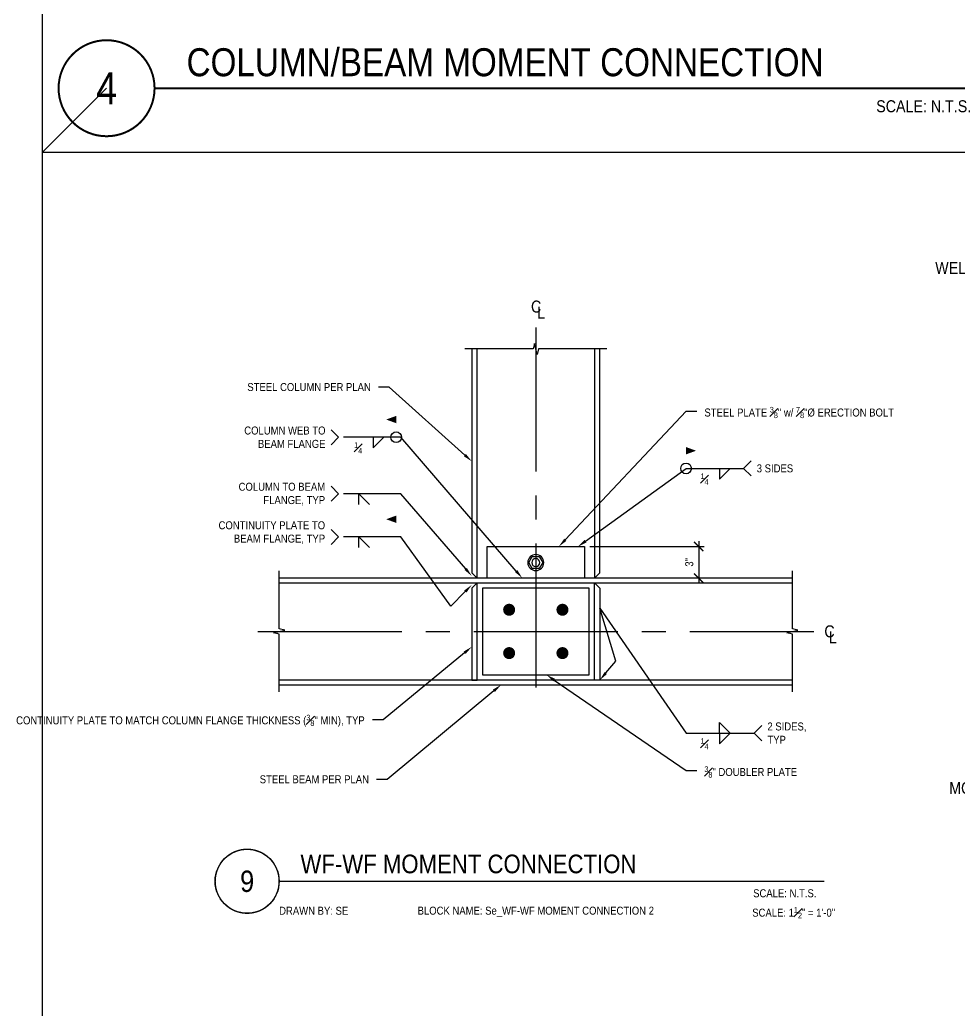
# Model space of a CAD drawing. Header units: inches. Extents: x -16404 to 14624, y -1591 to 16152.
# Drawn here: x -9130.5 to -9042.4, y 8451.6 to 8544.4 of the extents above; entities that cross this region are included whole.
import ezdxf
from ezdxf import colors
from ezdxf.entities.mleader import LeaderData, LeaderLine
from ezdxf.enums import TextEntityAlignment as Align
from ezdxf.math import Vec2, Vec3

# ---------------------------------------------------------------- set-up
doc = ezdxf.new("R2010")
doc.units = ezdxf.units.IN
doc.header["$LTSCALE"] = 24
doc.header["$MEASUREMENT"] = 0
doc.linetypes.add('CENTER2', pattern=[1.125, 0.75, -0.125, 0.125, -0.125])
doc.layers.get('0').update_dxf_attribs({"linetype": 'CONTINUOUS'})
doc.layers.get('DefPoints').update_dxf_attribs({"color": 251, "linetype": 'CONTINUOUS'})
doc.layers.add('DESIGNER COMMENTS', color=221, linetype='CONTINUOUS', plot=False)
doc.layers.add('S-ANNO-GRID-NONPLOT', color=251, linetype='CONTINUOUS', plot=False)
for name, color, linetype in [('S-ANNO-DIMS', 2, 'CONTINUOUS'), ('S-ANNO-NOTE', 4, 'CONTINUOUS'), ('S-BOLT', 2, 'CONTINUOUS'), ('S-BREAK', 2, 'CONTINUOUS'), ('S-GRID', 1, 'CENTER2'), ('S-STEEL', 4, 'CONTINUOUS')]:
    doc.layers.add(name, color=color, linetype=linetype)
doc.styles.add('Arial', font='arial.ttf', dxfattribs={"width": 0.85})
doc.dimstyles.new('DIM-8$0', dxfattribs={"dimscale": 8, "dimtxt": 0.09375, "dimasz": 0.109375, "dimexe": 0.0625, "dimexo": 0.0625, "dimgap": 0.0625, "dimtad": 1, "dimdec": 4, "dimzin": 11, "dimdsep": 46, "dimlunit": 4, "dimtxsty": 'Arial', "dimblk1": 'ARCHTICK', "dimblk2": 'ARCHTICK', "dimsah": 1, "dimcen": 0.125, "dimdle": 0.0625, "dimclrd": 256, "dimclre": 256, "dimclrt": 4, "dimadec": 0, "dimazin": 0, "dimtfac": 1, "dimtdec": 4, "dimtmove": 0, "dimatfit": 3, "dimldrblk": 'ARCHTICK', "dimfxl": 1, "dimtolj": 1, "dimtzin": 11, "dimarcsym": 0})

# ---------------------------------------------------------------- blocks, each defined once
blk = doc.blocks.new('*U283')
at = {"const_width": 0.188}
for points in [[(-4.5, 0, -1), (4.5, 0, 3.732051)], [(-4.5, 0, 1), (4.5, 0, -3.732051)]]:
    blk.add_lwpolyline(points, format="xyb", dxfattribs=at)
blk.add_lwpolyline([(4.5, 0), (82.209, 0)], dxfattribs=at)
blk.add_circle((0, 0), 4.5)
at = {"style": 'Arial', "width": 0.85}
for tag, p in [('DWG_TITLE_1', (7.5, 6.188)), ('DWG_TITLE_2', (7.5, 2.438))]:
    blk.add_attdef(tag, text='', height=2.625, dxfattribs=at).set_placement(p, align=Align.MIDDLE_LEFT)
blk.add_attdef('#', text='', height=3, dxfattribs=at).set_placement((0, 0), align=Align.MIDDLE_CENTER)
blk.add_attdef('SCALE', text='', height=1.125, dxfattribs=at).set_placement((81.084, -1.125), align=Align.TOP_RIGHT)
blk = doc.blocks.new('_Integral')
at = {"color": 0, "linetype": 'ByBlock', "lineweight": -2}
for centre, start, end in [((0.445, -0.091), 102, 168), ((-0.445, 0.091), 282, 348)]:
    blk.add_arc(centre, 0.454, start, end, dxfattribs=at)
blk = doc.blocks.new('Se_24x36_DETAILS_GRID')
for p, q in [((0, 23), (7.7674, 23)), ((0, 15.3333), (0, 23)), ((0, 0), (0, 7.6667)), ((0, 0), (0.5, 0.5)), ((0, 0), (7.7674, 0))]:
    blk.add_line(p, q)
blk = doc.blocks.new('*U135')
blk.add_lwpolyline([(-0.328, 0.568), (-0.656, 0), (-0.328, -0.568), (0.328, -0.568), (0.656, 0), (0.328, 0.568)], close=True)
for radius in [0.75, 0.375]:
    blk.add_circle((0, 0), radius)
blk = doc.blocks.new('_ARCHTICK')
at = {"color": 0, "linetype": 'ByBlock', "const_width": 0.15}
blk.add_lwpolyline([(-0.5, -0.5), (0.5, 0.5)], dxfattribs=at)
blk = doc.blocks.new('*D1102')
at = {"layer": 'DefPoints', "color": 0, "transparency": 16777216}
for p in [(-9077.553, 8495.037), (-9066.838, 8492.083), (-9066.838, 8492.083)]:
    blk.add_point(p, dxfattribs=at)
at = {"layer": 'S-ANNO-DIMS', "lineweight": -2, "transparency": 16777216}
for p, q in [((-9066.838, 8495.537), (-9066.838, 8491.583)), ((-9077.053, 8495.037), (-9066.338, 8495.037)), ((-9067.338, 8492.083), (-9067.338, 8492.083))]:
    blk.add_line(p, q, dxfattribs=at)
at = {"layer": 'S-ANNO-DIMS', "lineweight": -2, "transparency": 16777216, "xscale": 0.875, "yscale": 0.875, "zscale": 0.875}
for p, rotation in [((-9066.838, 8495.037), 90), ((-9066.838, 8492.083), 270)]:
    blk.add_blockref('_ARCHTICK', p, dxfattribs=dict(at, rotation=rotation))
at = {"layer": 'S-ANNO-DIMS', "color": 4, "transparency": 16777216, "insert": (-9067.721, 8493.56), "char_height": 0.75, "attachment_point": 5, "rotation": 90, "style": 'Arial'}
blk.add_mtext('\\A1;3"', dxfattribs=at)
blk = doc.blocks.new('*U337')
at = {"const_width": 0.125}
for points in [[(-3, 0, -1), (3, 0, 3.732051)], [(-3, 0, 1), (3, 0, -3.732051)]]:
    blk.add_lwpolyline(points, format="xyb", dxfattribs=at)
blk.add_lwpolyline([(3, 0), (54.139, 0)], dxfattribs=at)
blk.add_circle((0, 0), 3)
at = {"style": 'Arial', "width": 0.85}
for tag, p in [('DWG_TITLE_1', (5, 4.125)), ('DWG_TITLE_2', (5, 1.625))]:
    blk.add_attdef(tag, text='', height=1.75, dxfattribs=at).set_placement(p, align=Align.MIDDLE_LEFT)
blk.add_attdef('#', text='', height=2, dxfattribs=at).set_placement((0, 0), align=Align.MIDDLE_CENTER)
blk.add_attdef('SCALE', text='', height=0.75, dxfattribs=at).set_placement((53.389, -0.75), align=Align.TOP_RIGHT)
blk = doc.blocks.new('*U273')
at = {"color": 0, "linetype": 'ByBlock'}
blk.add_lwpolyline([(8.5, 0), (0.38, 0), (0.19, -0.78), (-0.19, 0.78), (-0.38, 0), (-8.5, 0)], dxfattribs=at)
blk = doc.blocks.new('*U274')
at = {"color": 0, "linetype": 'ByBlock'}
blk.add_lwpolyline([(8.5, 0), (0.38, 0), (0.19, -0.78), (-0.19, 0.78), (-0.38, 0), (-8.5, 0)], dxfattribs=at)
blk = doc.blocks.new('*U275')
at = {"color": 0, "linetype": 'ByBlock'}
blk.add_lwpolyline([(10, 0), (0.38, 0), (0.19, -0.78), (-0.19, 0.78), (-0.38, 0), (-10, 0)], dxfattribs=at)

msp = doc.modelspace()

# ---------------------------------------------------------------- linework, layer by layer
at = {"layer": 'S-ANNO-DIMS', "const_width": 0.5625}
for points in [[(-9084.89724, 8489.11376, 1), (-9084.33474, 8489.11376, 1)], [(-9079.33474, 8489.11376, -1), (-9079.89724, 8489.11376, -1)], [(-9084.89724, 8485.05126, -1), (-9084.33474, 8485.05126, -1)], [(-9079.33474, 8485.05126, 1), (-9079.89724, 8485.05126, 1)]]:
    msp.add_lwpolyline(points, format="xyb", close=True, dxfattribs=at)
at = {"layer": 'S-ANNO-GRID-NONPLOT'}
msp.add_lwpolyline([(-6513.41764, 7440), (-9128.3678, 7440), (-9128.3678, 9000), (-6513.41764, 9000)], close=True, dxfattribs=at)
at = {"layer": 'S-ANNO-NOTE'}
for points in [[(-9095.20898, 8505.28714, 0, 0, 0), (-9095.20898, 8506.94512, 0.68404, 0, 0), (-9096.14867, 8506.94512, 0, 0, 0)], [(-9068.02788, 8502.36395, 0, 0, 0), (-9068.02788, 8504.02193, 0.68404, 0, 0), (-9067.08819, 8504.02193, 0, 0, 0)], [(-9095.20898, 8495.94206, 0, 0, 0), (-9095.20898, 8497.60004, 0.68404, 0, 0), (-9096.14867, 8497.60004, 0, 0, 0)]]:
    msp.add_lwpolyline(points, format="xyseb", dxfattribs=at)
for points in [[(-9101.31111, 8504.58003), (-9100.604, 8505.28714), (-9101.31111, 8505.99425)], [(-9097.35906, 8505.28714), (-9097.35906, 8504.28714), (-9096.35906, 8505.28714)], [(-9061.92575, 8501.65685), (-9062.63286, 8502.36395), (-9061.92575, 8503.07106)], [(-9064.8778, 8502.36395), (-9064.8778, 8501.36395), (-9063.8778, 8502.36395)], [(-9101.31111, 8499.28422), (-9100.604, 8499.99133), (-9101.31111, 8500.69843)], [(-9098.70911, 8498.99133), (-9098.70911, 8499.99133), (-9097.70911, 8498.99133)], [(-9101.31111, 8495.23496), (-9100.604, 8495.94206), (-9101.31111, 8496.64917)], [(-9098.70911, 8494.94206), (-9098.70911, 8495.94206), (-9097.70911, 8494.94206)], [(-9064.8778, 8477.55223), (-9064.8778, 8478.55223), (-9063.8778, 8477.55223)], [(-9064.8778, 8477.55223), (-9064.8778, 8476.55223), (-9063.8778, 8477.55223)], [(-9060.92575, 8476.84512), (-9061.63286, 8477.55223), (-9060.92575, 8478.25934)]]:
    msp.add_lwpolyline(points, dxfattribs=at)
for centre in [(-9095.20898, 8505.28714), (-9068.02788, 8502.36395)]:
    msp.add_circle(centre, 0.5, dxfattribs=at)
at = {"layer": 'S-GRID', "color": 1, "linetype": 'CENTER2', "ltscale": 0.75}
for p, q in [((-9082.11599, 8515.56849), (-9082.11599, 8480.08251)), ((-9108.17965, 8487.08251), (-9056.05232, 8487.08251))]:
    msp.add_line(p, q, dxfattribs=at)
at = {"layer": 'S-STEEL'}
for p, q in [((-9058.05232, 8492.08251), (-9106.17966, 8492.08251)), ((-9106.17966, 8491.64501), (-9058.05232, 8491.64501)), ((-9058.05232, 8482.52001), (-9106.17966, 8482.52001)), ((-9106.17966, 8482.08251), (-9058.05232, 8482.08251))]:
    msp.add_line(p, q, dxfattribs=at)
for points in [[(-9088.11599, 8513.56849), (-9088.11599, 8492.58251), (-9087.61599, 8492.08251), (-9087.61599, 8513.56849)], [(-9076.61599, 8513.56849), (-9076.61599, 8492.08251), (-9076.11599, 8492.58251), (-9076.11599, 8513.56849)]]:
    msp.add_lwpolyline(points, dxfattribs=at)
for points in [[(-9086.67849, 8495.03688), (-9077.55349, 8495.03688), (-9077.55349, 8492.08251), (-9086.67849, 8492.08251)], [(-9087.61599, 8491.64501), (-9088.11599, 8491.14501), (-9088.11599, 8482.52001), (-9087.61599, 8482.52001)], [(-9076.61599, 8491.64501), (-9076.11599, 8491.14501), (-9076.11599, 8482.52001), (-9076.61599, 8482.52001)], [(-9087.11599, 8483.02001), (-9077.11599, 8483.02001), (-9077.11599, 8491.14501), (-9087.11599, 8491.14501)]]:
    msp.add_lwpolyline(points, close=True, dxfattribs=at)

# ---------------------------------------------------------------- block references
at = {"layer": 'S-ANNO-GRID-NONPLOT', "xscale": 12, "yscale": 12, "zscale": 12}
for p in [(-9128.3678, 8532), (-9128.3678, 8256)]:
    msp.add_blockref('Se_24x36_DETAILS_GRID', p, dxfattribs=at)
at = {"layer": 'S-ANNO-NOTE'}
for name, p, values in [('*U283', (-9122.3678, 8538), {'#': '4', 'DWG_TITLE_2': 'COLUMN/BEAM MOMENT CONNECTION ', 'SCALE': 'SCALE: N.T.S.'}), ('*U337', (-9109.18569, 8463.66613), {'#': '9', 'DWG_TITLE_2': 'WF-WF MOMENT CONNECTION', 'SCALE': 'SCALE: N.T.S.'})]:
    msp.add_blockref(name, p, dxfattribs=at).add_auto_attribs(values)
at = {"layer": 'S-BOLT', "color": 2, "xscale": -1, "rotation": 180}
msp.add_blockref('*U135', (-9082.11599, 8493.53688), dxfattribs=at)
at = {"layer": 'S-BREAK', "xscale": 0.6666666666666666, "yscale": 0.6666666666666666, "zscale": 0.6666666666666666}
msp.add_blockref('*U275', (-9082.11599, 8513.56849), dxfattribs=at)
at = {"layer": 'S-BREAK', "xscale": 0.6666666666666666, "yscale": 0.6666666666666666, "zscale": 0.6666666666666666, "rotation": 270}
for name, p in [('*U274', (-9106.17966, 8487.08251)), ('*U273', (-9058.05232, 8487.08251))]:
    msp.add_blockref(name, p, dxfattribs=at)

# ---------------------------------------------------------------- texts
at = {"layer": 'DESIGNER COMMENTS', "char_height": 0.75, "style": 'Arial'}
for s, insert, width, attachment_point in [('\\A1;DRAWN BY: SE', (-9106.1858, 8461.27879), 7.1110714, 1), ('\\A1;BLOCK NAME: Se_WF-WF MOMENT CONNECTION 2', (-9082.11599, 8460.80304), 24.6271429, 5), ('\\A1;SCALE: 1{\\H0.7x;\\S1#2;}" = 1\'-0"', (-9054.04629, 8461.24947), 13.1249667, 3)]:
    msp.add_mtext(s, dxfattribs=dict(at, insert=insert, width=width, attachment_point=attachment_point))
at = {"layer": 'S-ANNO-NOTE', "color": 4, "char_height": 1.125, "attachment_point": 5, "style": 'Arial'}
for s, insert, width in [('C', (-9082.0837, 8517.52603), 9.15625), ('L', (-9081.61346, 8516.96272), 9.15625), ('C', (-9054.57326, 8487.08251), 0.8308929), ('L', (-9054.25184, 8486.51921), 0.7398214)]:
    msp.add_mtext(s, dxfattribs=dict(at, insert=insert, width=width))
at = {"layer": 'S-ANNO-NOTE', "char_height": 0.75, "style": 'Arial'}
for s, insert, width, attachment_point in [('COLUMN WEB TO BEAM FLANGE', (-9101.83895, 8505.28714), 8.4425806, 6), ('\\A1;{\\H0.7x;\\S1#4;}', (-9099.14623, 8504.81414), 1.3935525, 1), ('3 SIDES', (-9061.39791, 8502.36395), 8.4425806, 4), ('\\A1;{\\H0.7x;\\S1#4;}', (-9066.66497, 8501.89096), 1.3935525, 1), ('COLUMN TO BEAM FLANGE, TYP', (-9101.87352, 8499.9526), 9.0469754, 6), ('CONTINUITY PLATE TO BEAM FLANGE, TYP', (-9101.87352, 8496.33955), 10.42, 6), ('2 SIDES, TYP', (-9060.39791, 8477.55223), 4.1057143, 4), ('\\A1;{\\H0.7x;\\S1#4;}', (-9066.66497, 8477.07923), 1.3935525, 1)]:
    msp.add_mtext(s, dxfattribs=dict(at, insert=insert, width=width, attachment_point=attachment_point))

# ---------------------------------------------------------------- dimensions: what is measured, and where the dimension line sits
at = {"layer": 'S-ANNO-DIMS'}
dim = msp.add_linear_dim(base=(-9066.8378, 8492.08251), p1=(-9077.55349, 8495.03688), p2=(-9066.8378, 8492.08251), angle=270, text='3"', dimstyle='DIM-8$0', override={"dimtmove": 1}, dxfattribs=at)
dim.commit()
dim.dimension.update_dxf_attribs({"geometry": '*D1102', "text_midpoint": (-9067.72099, 8493.5597)})

# ---------------------------------------------------------------- leaders
at = {"layer": 'S-ANNO-NOTE'}
ml = msp.add_multileader_mtext('Standard', dxfattribs=at)
ml.set_content('\\A1;WELD ACCESS HOLE PER TYP DETAILS', color=4, style='Arial')
ml.set_leader_properties(color=2)
ml.build(insert=Vec2(0, 0))
ml.multileader.update_dxf_attribs({"dogleg_length": 0.36, "arrow_head_size": 1.3125, "scale": 12})
ctx = ml.context
ctx.base_point, ctx.scale, ctx.char_height, ctx.arrow_head_size, ctx.landing_gap_size, ctx.plane_origin = Vec3(-9033.62679, 8521.15296), 12, 1.125, 1.3125, 1.08, Vec3(-8950.89629, 11993.38857)
ctx.text_align_type = 2
notes = []
notes.append((ctx, [(0, (1, 1, 0), (-9016.32164, 8521.15296), (-1, 0), 1.5, [(0, [(-9004.41056, 8507.28709)], 0, [])])]))
ctx.mtext.insert, ctx.mtext.width, ctx.mtext.alignment, ctx.mtext.flow_direction = Vec3(-9018.90164, 8521.72505), 14.6499959, 3, 5
ml = msp.add_multileader_mtext('Standard', dxfattribs=at)
ml.set_content('\\A1;4x BLOCKING, TYP WHERE OCCURS PER PLAN', color=4, style='Arial')
ml.set_leader_properties(color=2)
ml.build(insert=Vec2(0, 0))
ml.multileader.update_dxf_attribs({"dogleg_length": 0.36, "arrow_head_size": 1.3125, "scale": 12})
ctx = ml.context
ctx.base_point, ctx.scale, ctx.char_height, ctx.arrow_head_size, ctx.landing_gap_size, ctx.plane_origin = Vec3(-8936.95416, 8518.08132), 12, 1.125, 1.3125, 1.08, Vec3(-8878.8527, 8816.41614)
ctx.text_align_type = 2
notes.append((ctx, [(0, (1, 1, 0), (-8921.34299, 8518.08132), (-1, 0), 1.5, [(0, [(-8916.36605, 8514.05543)], 0, [])])]))
ctx.mtext.insert, ctx.mtext.width, ctx.mtext.alignment, ctx.mtext.flow_direction = Vec3(-8923.92299, 8518.64421), 12.2924744, 3, 5
ml = msp.add_multileader_mtext('Standard', dxfattribs=at)
ml.set_content('\\A1;{\\C4;STEEL COLUMN PER PLAN}', color=4, style='Arial')
ml.set_leader_properties(color=2)
ml.build(insert=Vec2(0, 0))
ml.multileader.update_dxf_attribs({"dogleg_length": 0.36, "arrow_head_size": 0.875, "scale": 8})
ctx = ml.context
ctx.base_point, ctx.scale, ctx.char_height, ctx.arrow_head_size, ctx.landing_gap_size, ctx.plane_origin = Vec3(-9109.77684, 8509.98517), 8, 0.75, 0.875, 0.72, Vec3(-9052.22232, 8891.65452)
ctx.text_align_type = 2
notes.append((ctx, [(0, (1, 1, 0), (-9095.86923, 8509.98517), (-1, 0), 1, [(0, [(-9088.11599, 8503.02714)], 0, [])])]))
ctx.mtext.insert, ctx.mtext.width, ctx.mtext.alignment, ctx.mtext.flow_direction = Vec3(-9097.58923, 8510.36656), 16.2213727, 3, 5
ml = msp.add_multileader_mtext('Standard', dxfattribs=at)
ml.set_content('M.F. COLUMN, SEE PLAN', color=4, style='Arial')
ml.set_leader_properties(color=2)
ml.build(insert=Vec2(0, 0))
ml.multileader.update_dxf_attribs({"dogleg_length": 0.36, "arrow_head_size": 1.3125, "scale": 12})
ctx = ml.context
ctx.base_point, ctx.scale, ctx.char_height, ctx.arrow_head_size, ctx.landing_gap_size, ctx.plane_origin = Vec3(-8941.48488, 8508.97049), 12, 1.125, 1.3125, 1.08, Vec3(-8885.07899, 8807.30532)
ctx.text_align_type = 2
notes.append((ctx, [(0, (1, 1, 0), (-8928.84031, 8508.97049), (-1, 0), 1.5, [(0, [(-8924.5598, 8503.16457)], 0, [])])]))
ctx.mtext.insert, ctx.mtext.width, ctx.mtext.alignment, ctx.mtext.flow_direction = Vec3(-8931.42031, 8509.54259), 9.8342196, 3, 5
ml = msp.add_multileader_mtext('Standard', dxfattribs=at)
ml.set_content('\\A1;{\\C4;STEEL PLATE \\H0.7x;\\S3#8;\\H1.4286x;" w/ \\H0.7x;\\S7#8;\\H1.4286x;"%%C ERECTION BOLT}', color=4, style='Arial')
ml.set_leader_properties(color=2)
ml.build(insert=Vec2(0, 0))
ml.multileader.update_dxf_attribs({"dogleg_length": 0.36, "arrow_head_size": 0.875, "scale": 8})
ctx = ml.context
ctx.base_point, ctx.scale, ctx.char_height, ctx.arrow_head_size, ctx.landing_gap_size, ctx.plane_origin = Vec3(-9067.02788, 8507.73921), 8, 0.75, 0.875, 0.72, Vec3(-9108.56383, 8129.49571)
notes.append((ctx, [(0, (1, 1, 0), (-9068.02788, 8507.73921), (1, 0), 1, [(0, [(-9079.95303, 8495.03688)], 0, [])])]))
ctx.mtext.insert, ctx.mtext.width, ctx.mtext.flow_direction = Vec3(-9066.30788, 8508.12931), 9.9787967, 5
ml = msp.add_multileader_mtext('Standard', dxfattribs=at)
ml.set_content('\\A1;STEEL CAP PLATE, THICKNESS TO MATCH BEAM FLANGE', color=4, style='Arial')
ml.set_leader_properties(color=2)
ml.build(insert=Vec2(0, 0))
ml.multileader.update_dxf_attribs({"dogleg_length": 0.36, "arrow_head_size": 1.3125, "scale": 12})
ctx = ml.context
ctx.base_point, ctx.scale, ctx.char_height, ctx.arrow_head_size, ctx.landing_gap_size, ctx.plane_origin = Vec3(-8849.22669, 8506.8094), 12, 1.125, 1.3125, 1.08, Vec3(-8780.75384, 8805.14422)
ctx.text_align_type = 2
notes.append((ctx, [(0, (1, 1, 0), (-8823.11961, 8506.8094), (-1, 0), 1.5, [(0, [(-8815.0861, 8491.31905)], 0, [])])]))
ctx.mtext.insert, ctx.mtext.width, ctx.mtext.alignment, ctx.mtext.flow_direction = Vec3(-8825.69961, 8507.38149), 23.0732391, 3, 5
ml = msp.add_multileader_mtext('Standard', dxfattribs=at)
ml.set_content('', color=4, style='Arial')
ml.set_leader_properties(color=2)
ml.build(insert=Vec2(0, 0))
ml.multileader.update_dxf_attribs({"dogleg_length": 1.21451, "arrow_head_size": 0.875, "scale": 8})
ctx = ml.context
ctx.base_point, ctx.scale, ctx.char_height, ctx.arrow_head_size, ctx.landing_gap_size, ctx.plane_origin = Vec3(-9101.604, 8505.28714), 8, 0.75, 0.875, 0.72, Vec3(-9091.34922, 7824.09321)
ctx.text_align_type = 2
notes.append((ctx, [(0, (1, 1, 0), (-9094.76898, 8505.28714), (-1, 0), 5.39502, [(0, [(-9083.38754, 8492.08251)], 0, [])])]))
ctx.mtext.insert, ctx.mtext.alignment, ctx.mtext.flow_direction = Vec3(-9100.884, 8505.66214), 3, 5
ml = msp.add_multileader_mtext('Standard', dxfattribs=at)
ml.set_content('', color=4, style='Arial')
ml.set_leader_properties(color=2)
ml.build(insert=Vec2(0, 0))
ml.multileader.update_dxf_attribs({"dogleg_length": 1.21451, "arrow_head_size": 0.875, "scale": 8})
ctx = ml.context
ctx.base_point, ctx.scale, ctx.char_height, ctx.arrow_head_size, ctx.landing_gap_size, ctx.plane_origin = Vec3(-9062.63286, 8502.36395), 8, 0.75, 0.875, 0.72, Vec3(-9071.88764, 7818.75503)
notes.append((ctx, [(0, (1, 1, 0), (-9068.02788, 8502.36395), (1, 0), 5.39502, [(0, [(-9078.15804, 8495.03688)], 0, [])])]))
ctx.mtext.insert, ctx.mtext.flow_direction = Vec3(-9061.91286, 8502.73895), 5
ml = msp.add_multileader_mtext('Standard', dxfattribs=at)
ml.set_content('', color=4, style='Arial')
ml.set_leader_properties(color=2)
ml.build(insert=Vec2(0, 0))
ml.multileader.update_dxf_attribs({"dogleg_length": 1.21451, "arrow_head_size": 0.875, "scale": 8})
ctx = ml.context
ctx.base_point, ctx.scale, ctx.char_height, ctx.arrow_head_size, ctx.landing_gap_size, ctx.plane_origin = Vec3(-9101.604, 8499.99133), 8, 0.75, 0.875, 0.72, Vec3(-9088.17838, 7815.3824)
ctx.text_align_type = 2
notes.append((ctx, [(0, (1, 1, 0), (-9094.76898, 8499.99133), (-1, 0), 5.39502, [(0, [(-9088.12195, 8492.27952)], 0, [])])]))
ctx.mtext.insert, ctx.mtext.alignment, ctx.mtext.flow_direction = Vec3(-9100.884, 8500.36633), 3, 5
ml = msp.add_multileader_mtext('Standard', dxfattribs=at)
ml.set_content('', color=4, style='Arial')
ml.set_leader_properties(color=2)
ml.build(insert=Vec2(0, 0))
ml.multileader.update_dxf_attribs({"dogleg_length": 1.21451, "arrow_head_size": 0.875, "scale": 8})
ctx = ml.context
ctx.base_point, ctx.scale, ctx.char_height, ctx.arrow_head_size, ctx.landing_gap_size, ctx.plane_origin = Vec3(-9101.604, 8495.94206), 8, 0.75, 0.875, 0.72, Vec3(-9088.17838, 7812.61613)
ctx.text_align_type = 2
notes.append((ctx, [(0, (1, 1, 0), (-9094.76898, 8495.94206), (-1, 0), 5.39502, [(0, [(-9088.12195, 8491.44588), (-9090.07144, 8489.43989)], 0, [])])]))
ctx.mtext.insert, ctx.mtext.alignment, ctx.mtext.flow_direction = Vec3(-9100.884, 8496.31706), 3, 5
ml = msp.add_multileader_mtext('Standard', dxfattribs=at)
ml.set_content('', color=4, style='Arial')
ml.set_leader_properties(color=2)
ml.build(insert=Vec2(0, 0))
ml.multileader.update_dxf_attribs({"dogleg_length": 1.21451, "arrow_head_size": 0.875, "scale": 8})
ctx = ml.context
ctx.base_point, ctx.scale, ctx.char_height, ctx.arrow_head_size, ctx.landing_gap_size, ctx.plane_origin = Vec3(-9061.63286, 8477.55223), 8, 0.75, 0.875, 0.72, Vec3(-9075.05848, 7789.23701)
notes.append((ctx, [(0, (1, 1, 0), (-9068.02788, 8477.55223), (1, 0), 6.39502, [(1, [(-9076.11599, 8482.52001), (-9074.60076, 8484.31168), (-9076.11599, 8489.27996)], 0, [])])]))
ctx.mtext.insert, ctx.mtext.flow_direction = Vec3(-9060.91286, 8477.92723), 5
ml = msp.add_multileader_mtext('Standard', dxfattribs=at)
ml.set_content('\\A1;CONTINUITY PLATE TO MATCH COLUMN FLANGE THICKNESS ({\\H0.7x;\\S3#8;\\H1.4286x;" MIN), TYP}', color=4, style='Arial')
ml.set_leader_properties(color=2)
ml.build(insert=Vec2(0, 0))
ml.multileader.update_dxf_attribs({"dogleg_length": 0.36, "arrow_head_size": 0.875, "scale": 8})
ctx = ml.context
ctx.base_point, ctx.scale, ctx.char_height, ctx.arrow_head_size, ctx.landing_gap_size, ctx.plane_origin = Vec3(-9109.9724, 8478.79051), 8, 0.75, 0.875, 0.72, Vec3(-9051.5022, 8857.80332)
ctx.text_align_type = 2
notes.append((ctx, [(0, (1, 1, 0), (-9096.44031, 8478.79051), (-1, 0), 1, [(0, [(-9088.11599, 8485.64434)], 0, [])])]))
ctx.mtext.insert, ctx.mtext.width, ctx.mtext.alignment, ctx.mtext.flow_direction = Vec3(-9098.16031, 8479.27576), 13.2574459, 3, 5
ml = msp.add_multileader_mtext('Standard', dxfattribs=at)
ml.set_content('\\A1;{\\H0.7x;\\S3#4;\\H1.4286x;"%%C PLUG WELD, TYP}', color=4, style='Arial')
ml.set_leader_properties(color=2)
ml.build(insert=Vec2(0, 0))
ml.multileader.update_dxf_attribs({"dogleg_length": 0.36, "arrow_head_size": 1.3125, "scale": 12})
ctx = ml.context
ctx.base_point, ctx.scale, ctx.char_height, ctx.arrow_head_size, ctx.landing_gap_size, ctx.plane_origin = Vec3(-8851.3925, 8480.70166), 12, 1.125, 1.3125, 1.08, Vec3(-8788.73477, 8779.03648)
ctx.text_align_type = 2
notes.append((ctx, [(0, (1, 1, 0), (-8833.4884, 8480.70166), (-1, 0), 1.5, [(0, [(-8820.97146, 8484.37549)], 0, [])])]))
ctx.mtext.insert, ctx.mtext.width, ctx.mtext.alignment, ctx.mtext.flow_direction = Vec3(-8836.0684, 8481.37543), 23.0732391, 3, 5
ml = msp.add_multileader_mtext('Standard', dxfattribs=at)
ml.set_content('\\A1;{\\H0.7x;\\C4;\\S3#8;\\H1.42857x;"\\H1x; DOUBLER PLATE }', color=4, style='Arial')
ml.set_leader_properties(color=2)
ml.build(insert=Vec2(0, 0))
ml.multileader.update_dxf_attribs({"dogleg_length": 0.36, "arrow_head_size": 0.875, "scale": 8})
ctx = ml.context
ctx.base_point, ctx.scale, ctx.char_height, ctx.arrow_head_size, ctx.landing_gap_size, ctx.plane_origin = Vec3(-9067.02788, 8474.05362), 8, 0.75, 0.875, 0.72, Vec3(-9051.5022, 8847.0816)
notes.append((ctx, [(1, (1, 1, 0), (-9068.02788, 8474.05362), (1, 0), 1, [(0, [(-9081.12247, 8483.02001)], 0, [])])]))
ctx.mtext.insert, ctx.mtext.width, ctx.mtext.flow_direction = Vec3(-9066.30788, 8474.43502), 9.5841067, 5
ml = msp.add_multileader_mtext('Standard', dxfattribs=at)
ml.set_content('\\A1;{\\C4;STEEL BEAM PER PLAN}', color=4, style='Arial')
ml.set_leader_properties(color=2)
ml.build(insert=Vec2(0, 0))
ml.multileader.update_dxf_attribs({"dogleg_length": 0.36, "arrow_head_size": 0.875, "scale": 8})
ctx = ml.context
ctx.base_point, ctx.scale, ctx.char_height, ctx.arrow_head_size, ctx.landing_gap_size, ctx.plane_origin = Vec3(-9108.61482, 8473.21872), 8, 0.75, 0.875, 0.72, Vec3(-9051.5022, 8851.88617)
ctx.text_align_type = 2
notes.append((ctx, [(0, (1, 1, 0), (-9096.04266, 8473.21872), (-1, 0), 1, [(0, [(-9085.3703, 8482.08251)], 0, [])])]))
ctx.mtext.insert, ctx.mtext.width, ctx.mtext.alignment, ctx.mtext.flow_direction = Vec3(-9097.76266, 8473.60012), 16.2213727, 3, 5
ml = msp.add_multileader_mtext('Standard', dxfattribs=at)
ml.set_content('\\A1;MOMENT FRAME COLUMN PER PLAN', color=4, style='Arial')
ml.set_leader_properties(color=2)
ml.build(insert=Vec2(0, 0))
ml.multileader.update_dxf_attribs({"dogleg_length": 0.36, "arrow_head_size": 1.3125, "scale": 12})
ctx = ml.context
ctx.base_point, ctx.scale, ctx.char_height, ctx.arrow_head_size, ctx.landing_gap_size, ctx.plane_origin = Vec3(-9032.89822, 8472.39735), 12, 1.125, 1.3125, 1.08, Vec3(-8950.89629, 11962.50222)
ctx.text_align_type = 2
notes.append((ctx, [(0, (1, 1, 0), (-9016.64651, 8472.39735), (-1, 0), 1.5, [(0, [(-9006.43556, 8478.5081)], 0, [])])]))
ctx.mtext.insert, ctx.mtext.width, ctx.mtext.alignment, ctx.mtext.flow_direction = Vec3(-9019.22651, 8472.96944), 14.6499959, 3, 5
ml = msp.add_multileader_mtext('Standard', dxfattribs=at)
ml.set_content('\\A1;{\\H0.7x;\\S3#8;\\H1.4286x;" THICK DOUBLER PLATE}', color=4, style='Arial')
ml.set_leader_properties(color=2)
ml.set_arrow_properties(name='INTEGRAL')
ml.build(insert=Vec2(0, 0))
ml.multileader.update_dxf_attribs({"dogleg_length": 0.36, "arrow_head_size": 1.3125, "scale": 12})
ctx = ml.context
ctx.base_point, ctx.scale, ctx.char_height, ctx.arrow_head_size, ctx.landing_gap_size, ctx.plane_origin = Vec3(-8854.77022, 8465.74795), 12, 1.125, 1.3125, 1.08, Vec3(-8788.73477, 8764.08277)
ctx.text_align_type = 2
notes.append((ctx, [(0, (1, 1, 0), (-8833.70939, 8465.74795), (-1, 0), 1.5, [(0, [(-8823.2858, 8472.11293)], 0, [])])]))
ctx.mtext.insert, ctx.mtext.width, ctx.mtext.alignment, ctx.mtext.flow_direction = Vec3(-8836.28939, 8466.32004), 19.9340748, 3, 5
for ctx, leaders in notes:
    for number, flags, end, landing, length, lines in leaders:
        leader = LeaderData()
        leader.index, (leader.has_last_leader_line, leader.has_dogleg_vector, leader.attachment_direction) = number, flags
        leader.last_leader_point, leader.dogleg_vector, leader.dogleg_length = Vec3(end), Vec3(landing), length
        for number, points, colour, breaks in lines:
            line = LeaderLine()
            line.index, line.vertices, line.color, line.breaks = number, Vec3.list(points), colors.encode_raw_color(colour), breaks
            leader.lines.append(line)
        ctx.leaders.append(leader)

doc.saveas('drawing.dxf')
